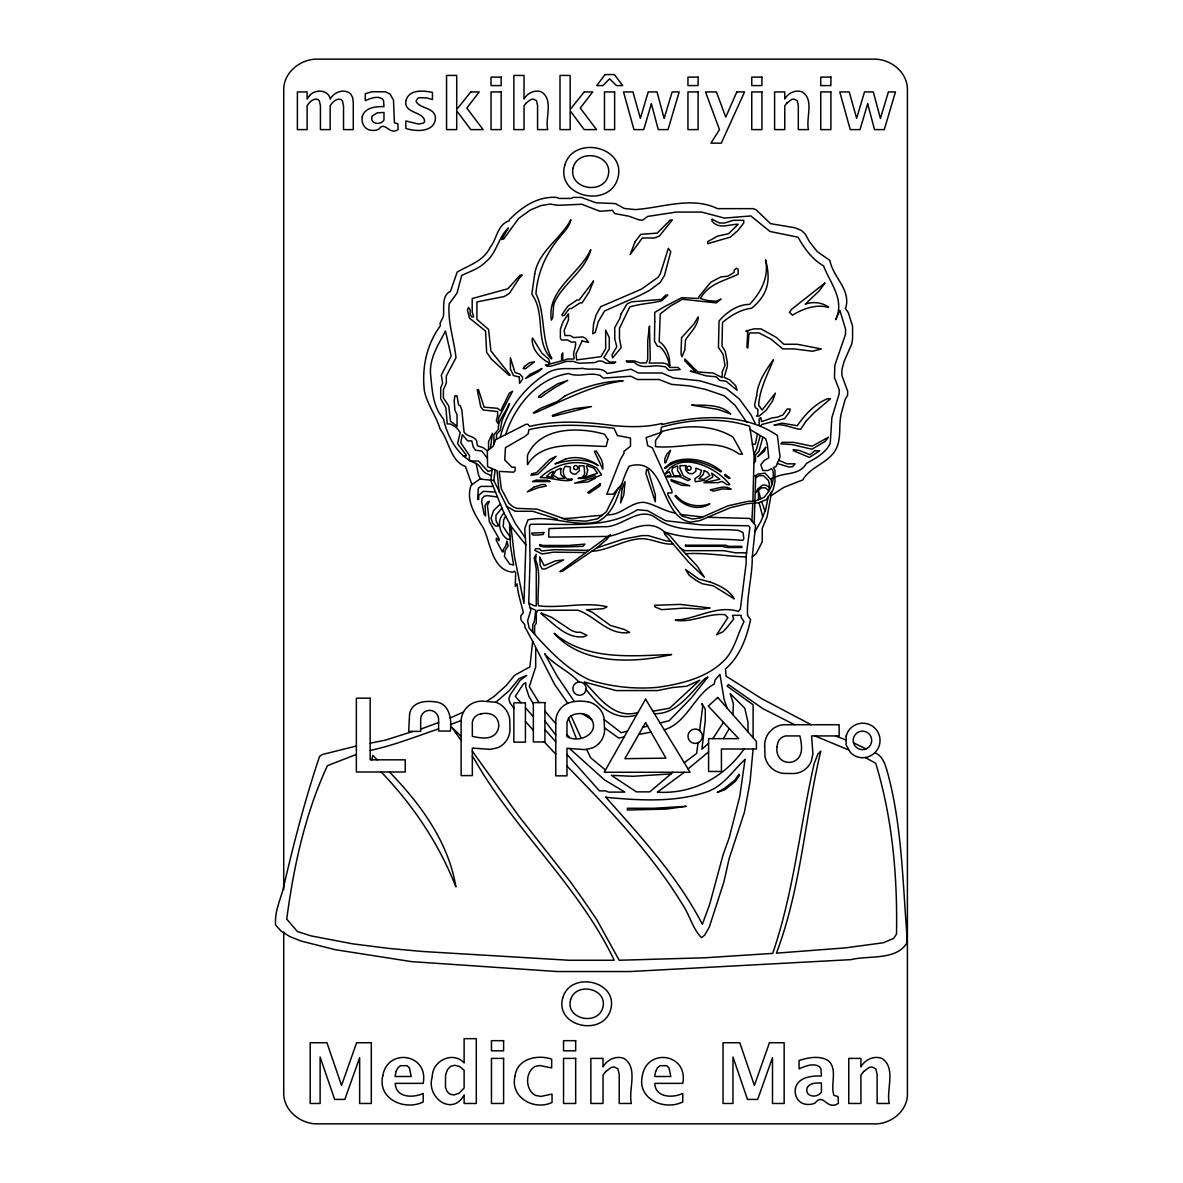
<?xml version="1.0" encoding="UTF-8"?>
<svg xmlns="http://www.w3.org/2000/svg" width="1183" height="1183" viewBox="0 0 1183 1183"><rect width="100%" height="100%" fill="white"/><g stroke="black" fill="none" stroke-linecap="round" stroke-linejoin="round"><path stroke-width="1.5" d="M754.902 501.074L755.715 475.625L757.992 474.117L765.061 473.126L771.198 479.899L771.834 484.897M754.163 523.847L754.828 503.307M499.122 492.098L497.067 470.716L487.559 466.664L487.337 450.782L493.03 446.361L495.692 439.677L525.962 424.298L528.017 424.298L529.452 426.457C557.045 419.876 586.443 421.887 613.829 425.658C629.992 427.063 646.169 427.447 662.022 423.41L661.844 424.623C699.39 414.967 744.24 412.704 777.364 435.448L780.041 456.815L776.137 466.309L773.401 467.714L774.954 470.39L774.954 481.703L773.12 489.718L766.377 499.596L758.761 502.731L747.508 503.633L730.488 507.64L699.966 520.594L690.842 522.147C659.375 517.77 666.68 455.218 629.238 466.146C618.886 484.291 618.635 510.76 597.962 521.599C574.42 527.869 551.293 514.62 527.943 519.869L524.734 528.52L525.858 544.949L523.951 603.36L514.516 556.794L510.938 526.154L504.017 513.111L490.901 480.682L492.158 468.424M751.9 521.141L752.787 503.618M752.906 501.296L754.118 455.248L749.652 426.205C721.053 417.037 690.044 419.152 661.445 427.167L660.617 432.564L646.125 437.592L647.692 445.666L652.365 447.825L671.959 490.886L671.959 492.941L667.877 492.941L667.877 494.997L674.118 505.644L682.162 516.069L692.366 519.041L700.38 517.991L728.122 505.777L748.174 501.296L754.355 501.296L763.774 497.585C770.665 490.354 774.821 480.816 772.869 470.701L771.449 468.719L767.9 470.523L762.754 470.523L760.817 464.668L764.322 460.379L768.802 457.851L767.19 443.536L765.593 438.656L749.652 429.296M771.671 491.847L767.116 516.764L762.251 528.387L762.251 541.77L756.144 553.629L752.27 557.001C752.388 576.505 746.577 595.714 747.552 615.323L750.584 619.478C746.798 637.548 739.833 656.624 725.49 668.957L726.066 676.144L761.689 698.665L811.109 724.721M509.518 523.507L510.435 545.777L513.644 565.06L509.651 564.084L504.416 556.454L505.245 550.332L508.069 546.043L506.96 541.045L505.703 546.043L503.352 549.415L503.352 551.884L502.405 551.884L496.15 540.158L496.402 538.117L499.049 540.735L499.049 538.679L489.378 521.762L487.411 505.437L489.392 501.341L487.47 502.065L485.06 505.407L485.681 515.951L484.187 514.531L481.614 501.474L482.235 498.457L484.335 496.18L487.366 495.633L497.496 497.008M525.37 537.881L515.359 523.551L493.799 480.475L479.854 479.041L471.145 485.237C465.392 500.764 475.581 515.492 483.403 528.047C490.561 542.938 492.143 570.221 512.801 572.217L514.546 571.123L515.64 572.853L515.27 586.31L517.119 583.84C517.74 593.792 521.259 603.3 523.33 612.661L520.786 615.885L521.008 619.981L524.853 624.801L524.853 626.857L532.661 641.319L529.895 666.872L514.59 675.316L506.28 685.46L494.05 696.476L487.189 701.016M752.27 557.001L755.567 525.548L749.638 518.435L707.759 517.282M493.799 480.475L495.174 469.725M698.029 742.776L696.654 753.423L684.247 762.739M699.597 730.606L702.687 706.488L701.933 703.501L705.275 709.209L705.275 720.521L701.933 749.135L708.587 743.353M768.181 496.949L765.697 509.518L761.068 520.964L754.931 531.67M757.312 434.486L755.419 443.936L752.27 444.483M732.942 714.724L733.386 703.752L730.177 693.622L744.758 708.144L747.996 722.162L747.996 731.893M760.151 435.921L756.41 449.525L753.911 454.021M762.872 437.281L759.013 451.181L755.508 454.937L755.508 461.119L754.118 462.627M500.261 437.355C506.309 411.344 523.433 388.172 545.94 373.917C557.356 365.858 570.339 369.791 582.805 368.297C590.421 370.782 601.629 366.065 607.175 373.503L631.042 369.214L638.347 373L662.007 373L673.319 377.954L699.878 380.808L726.495 388.719L739.375 398.982L750.924 414.745L755.493 423.943M505.644 434.619C514.782 405.961 537.526 378.131 568.639 373.532C578.517 377.761 589.666 371.832 600.032 375.41L603.153 378.087L630.776 376.253L637.4 379.506L659.005 379.506L671.456 384.357L689.866 385.954L705.911 389.518L724.41 395.861L735.161 405.429L746.71 422.301M761.187 425.732L761.675 424.52L784.566 418.634L789.46 412.024L790.229 409.037L787.139 409.037L782.969 414.893L777.32 417.215L772.218 417.88L761.556 421.666L760.861 417.614L759.146 418.738L759.146 424.904M618.31 487.914L606.332 511.781L597.652 518.76L585.659 521.171L568.062 520.15L537.052 509.163L516.542 508.35L512.801 506.62L508.927 503.248L501.281 488.683L499.167 471.366L513.526 472.194L515.093 470.849L515.093 467.211L512.002 467.211L504.727 459.95L505.452 447.647L525.03 436.335L528.209 433.703L528.905 429.651C556.749 423.1 585.807 425.067 614.021 428.261L617.422 435.521L630.495 438.035L630.495 446.257L623.988 451.285L623.988 453.34L620.365 459.566L606.849 494.228L613.031 494.228L622.007 483.965M729.246 728.551L723.434 738.65M723.464 722.355L712.817 738.65M505.644 516.202L503.721 519.84L503.233 526.627L509.814 536.55M568.565 718.332L566.968 722.369L566.968 736.595C581.016 744.625 602.975 730.976 589.09 716.277C584.032 712.595 576.195 712.787 570.842 715.966A9.937 9.937 0 0 0 568.565 718.332L576.121 737.896M504.017 513.111C496.298 520.402 499.182 533.4 507.241 539.197L509.991 539.197M744.092 749.002C724.07 777.556 692.558 794.296 657.393 792.181L684.336 772.262M501.962 508.039L495.958 515.27L495.958 520.416L498.546 525.991L495.47 525.991L492.542 523.093L491.049 518.169L493.636 510.42L500.35 504.047M688.033 768.95L708.587 751.856M672.95 772.262L649.733 791.871L636.35 791.871L611.389 775.338L632.949 776.299L670.998 773.919M596.483 548.054L606.746 539.492L610.472 534.568L559.884 571.655L562.472 571.212L596.483 548.054L622.746 539.256L641.94 535.603L648.121 535.603L666.872 541.045L670.554 541.045M771.493 495.47L783.693 487.426L802.769 479.914C809.985 467.433 825.675 463.78 834.104 452.261C842.237 440.845 838.259 426.915 841.128 414.109L845.076 399.691L847.62 395.226L847.62 391.115L841.941 375.662L841.941 369.495L844.041 361.54L851.893 343.632L852.573 338.545L852.573 326.197L848.255 312.504L845.283 308.319L845.889 307.491C850.769 288.903 832.936 277.384 829.919 260.452L817.305 251.654L809.616 241.997L805.135 233.894L801.379 230.389L794.68 227.713L770.517 223.661L755.922 209.628L752.994 208.637L717.49 208.637C691.715 196.023 661.844 207.883 635.108 209.583L624.387 208.474L615.323 203.594L595.818 202.751L581.356 197.398L573.119 197.398L571.345 198.433L558.997 198.433L557.163 197.502C538.428 195.698 521.88 206.833 509.4 219.698L509.4 220.718C497.052 224.578 497.215 238.7 490.132 247.424C483.507 261.236 469.089 265.036 457.185 272.06L450.442 291.388C441.185 295.484 444.468 308.541 443.388 316.512L440.18 322.959L440.18 326.05C426.368 344.978 421.606 368.371 424.475 391.499C427.64 405.118 436.32 416.15 440.18 429.266C449.215 440.682 450.368 461.089 465.437 466.486L471.913 484.572M495.825 702.244A21.383 21.383 0 0 1 502.716 706.266L504.609 708.144A20.688 20.688 0 0 1 509.799 720.092L509.932 730.355A19.756 19.756 0 0 1 503.869 743.649A20.348 20.348 0 0 1 497.599 747.774L490.22 749.371L472.328 748.04L472.328 775.604L461.119 775.604L461.119 722.547C460.779 715.952 463.884 709.401 469.119 705.408A21.057 21.057 0 0 1 482.398 701.12L495.825 702.244L509.326 690.561L519.071 678.598L526.657 675.389L520.106 680.373L510.198 694.791L508.867 698.68L509.888 702.658L513.866 708.292M755.671 477.71L759.22 475.625L763.331 475.625L768.492 480.579L769.364 484.601L768.876 490.975L765.534 487.825L761.408 487.825L755.996 492.572L757.8 488.875L762.606 485.104L765.697 485.104L769.32 487.174M461.148 720.521L450.353 724.602M463.485 712.033L450.25 717.948M754.118 475.625L755.715 475.625M438.612 722.488L420.66 729.157M770.503 478.923L772.869 478.036M774.954 477.252C785.719 472.106 799.25 475.61 806.422 463.47C815.427 458.22 825.778 453.222 830.244 443.167L831.871 417.673L839.072 394.146L839.294 390.035L834.459 377.584L834.843 365.251L845.549 334.212L845.549 329.066L839.871 310.404L835.656 319.706C845.12 299.521 830.303 283.639 823.575 265.894C812.13 259.343 804.47 248.652 798.052 237.221L769.97 231.469L750.821 215.942L724.38 218.086L701.667 212.082L676.158 212.082L647.707 216.415L642.753 220.082L639.53 220.082L628.912 216.193L614.776 213.591L612.306 210.293L600.003 211.313L581.799 204.26L558.169 205.295L550.021 204.097L540.882 205.62L530.442 209.968L518.745 218.323L503.574 239.099L501.548 239.498L508.335 228.008C498.22 237.28 496.934 252.837 485.799 261.842C479.233 268.615 470.05 271.439 461.754 275.388L456.978 293.147L449.156 303.883C447.558 322.249 454.124 339.832 455.987 357.739L446.331 375.913L446.331 383.115L443.388 389.695L443.388 397.917L448.741 405.932L450.501 421.252L457.052 426.176L457.052 414.863L454.908 410.19L454.183 400.919L454.908 395.832L456.963 395.832L458.546 404.837L460.305 405.917L461.799 409.747L464.076 432.239C467.122 436.897 473.836 435.743 476.572 440.653L477.37 445.74L483.226 447.706L487.337 450.782M438.612 728.876C415.825 736.551 393.732 745.438 370.175 750.436M356.364 754.443L327.425 765.667C305.096 813.712 293.635 866.799 286.73 919.117L297.451 931.568L311.173 935.916L352.608 943.827L388.32 948.352L422.124 951.457L568.964 960.256L614.214 960.256C578.635 885.668 514.694 830.318 474.102 758.761L472.328 756.262M412.852 731.405L385.599 740.085L370.175 743.22M627.463 731.168L621.238 732.735L604.321 719.663M642.842 727.323L647.619 726.125M660.07 723.005L669.134 720.728L691.375 697.881L707.966 677.001L705.172 678.317C690.709 692.469 676.913 714.488 654.391 713.689M356.364 746.029L322.441 754.488L319.573 756.41C304.726 800.373 293.177 845.549 282.633 891.036C279.232 902.082 274.589 913.246 275.595 925.032L281.11 931.139L289.835 936.581L301.325 941.121L335.233 949.683L411.447 961.616L557.193 971.539L630.228 971.539L851.065 959.635C868.825 955.154 896.063 960.818 906.917 942.925L906.917 934.703C902.614 880.625 901.845 825.305 887.575 772.617C885.357 765.061 883.021 755.967 874.917 752.743M624.136 737.039L618.694 738.029L604.543 727.87M638.805 734.392L651.064 732.173M664.21 729.793C686.702 723.286 694.554 694.613 714.207 684.04L715.197 679.796L719.959 674.399L724.173 699.745L727.205 708.203M607.515 514.768C621.267 515.492 630.465 501.903 643.996 502.331C654.983 504.357 664.047 511.248 675.138 513.008M607.958 536.431L548.661 537.112L548.942 528.579L603.434 526.672C621.43 528.254 638.317 505.525 655.737 517.71C678.362 535.515 711.619 527.411 738.503 530.428L743.013 532.527L743.856 538.576L742.82 540.35C716.78 538.191 689.719 540.069 664.417 531.906C647.382 516.453 627.271 532.779 609.201 536.239M562.102 518.553C575.544 518.376 588.69 515.98 602.117 515.344M481.318 713.763C487.928 712.343 495.928 714.221 498.117 721.453A12.377 12.377 0 0 1 497.422 731.064C492.631 740.41 480.712 738.222 472.328 736.344L472.328 722.118A9.967 9.967 0 0 1 481.318 713.807M638.051 712.477C613.755 719.56 598.909 697.083 584.298 682.014L616.18 690.576L657.334 690.576L672.432 687.545L686.731 686.229L699.804 680.181L669.652 708.173L652.898 711.234M636.572 715.079C614.569 721.704 598.406 705.482 586.073 689.452M495.485 492.039L483.359 491.329L478.701 495.366L478.701 499.477L477.681 499.477L478.361 488.209L480.86 486.405L493.207 486.405M605.459 770.044L590.672 757.771L586.635 749.46M470.213 461L478.45 461L488.135 471.485L491.98 470.065M673.097 544.032C660.72 545.067 649.689 536.875 637.238 539.078C621.607 541.193 607.337 550.287 591.781 551.367M746.577 552.816L735.604 552.816L723.449 550.657L684.646 550.657L680.24 547.995L669.637 535.411L664.24 532.409L664.669 534.184L688.772 562.309L704.388 577.23L697.142 565.992L680.24 547.995M685.667 553.762C706.088 552.417 725.963 556.38 746.162 556.912M462.864 455.736L466.22 455.899L466.22 455.085L457.555 443.61L460.202 432.623L456.608 427.61L450.398 423.972L447.263 423.972L445.858 407.603L440.697 398.834L440.697 387.906L442.634 383.129L441.303 375.129L451.167 355.95L445.473 330.959C438.656 344.327 429.666 357.503 430.464 373.384C432.268 389.222 432.298 406.065 443.448 418.93C447.588 436.808 457.762 456.919 476.098 463.396C481.126 465.791 482.102 472.771 488.076 474.146L491.389 475.817M702.702 516.971L680.136 514.472M587.892 701.756C578.103 700.336 566.125 700.809 559.796 709.652A20.126 20.126 0 0 0 555.759 722.798L555.759 775.856L566.968 775.856L566.968 748.292L584.86 749.623L592.254 748.026A20.348 20.348 0 0 0 598.524 743.915M777.468 463.529L788.248 466.856L792.359 466.856L795.124 463.825L786.976 463.825L778.917 460.335M588.735 550.376L553.984 549.696L541.71 550.982L539.581 548.735L535.47 548.735L534.864 550.376L542.198 554.014L553.363 552.165L585.481 552.535M845.623 739.833L835.612 735.93M848.344 749.785L814.91 735.93M557.504 519.204L532.779 511.278L515.256 511.278L506.383 506.191M865.143 757.445L875.716 763.257C892.5 818.444 897.542 876.588 896.507 934.082L893.683 938.385L883.257 942.777L845.549 947.864L776.403 953.158C801.113 888.226 804.736 818.118 820.78 751.161L817.882 754.074L814.141 763.656C799.871 826.769 793.808 892.026 772.676 953.394L705.349 957.757L619.182 960.256L596.809 919.753L584.077 901.047L570.369 881.764L518.923 816.226L472.328 751.19M528.757 603.153L530.842 610.044L527.618 620.868L529.156 628.04C546.605 648.003 565.193 668.41 589.504 679.974C611.271 686.776 634.265 689.364 657.364 687.353C681.911 683.892 708.706 677.504 726.051 658.502C735.042 647.855 737.748 633.851 744.003 621.666L741.149 617.393L741.149 615.337L732.499 615.337L733.652 619.093L727.279 627.167L723.079 631.678L716.587 634.798L727.885 617.615L724.987 614.702C707.907 612.794 692.188 623.071 675.271 620.217C696.654 619.064 716.78 604.602 738.399 611.434L740.351 609.053L746.162 563.138L746.162 555.936L749.933 527.381L748.647 525.784L702.377 525.001L665.6 520.697L647.633 510.701L637.445 509.696C605.933 529.733 565.992 523.182 530.635 524.35L529.452 526.036L530.058 559.973L528.757 603.153L534.332 605.814L536.269 605.814L536.269 568.786L534.169 557.858L536.239 554.295L535.618 559.914C541.533 574.125 536.786 590.672 538.398 605.814C561.274 608.594 584.579 601.541 607.056 606.731L603.434 608.683L586.443 609.792L592.136 612.158L610.443 625.452L624.284 629.445L629.667 632.461C608.491 635.833 595.981 616.491 577.94 610.206L537.925 610.265L536.269 612.912L536.269 623.19L534.612 625.807L534.612 634.044M853.505 742.791L865.956 748.883M794.636 724.721L762.902 708.691L728.358 684.484L727.161 686.155L753.098 704.713L753.098 737.704M530.147 607.707L535.795 610.265L534.228 622.036L532.69 624.713L532.69 631.914M582.228 713.733L591.677 719.545M569.777 748.706L604.587 779.937L624.875 792.107L608.417 792.107L605.592 790.865L599.441 790.865L566.968 754.399M487.337 458.205L481.718 450.96L475.581 450.25L473.2 446.893L471.795 440.889L467.669 440.889L462.376 434.693L460.764 442.767L469.444 455.529L469.444 460.675M566.968 734.747L569.334 737.053M461.119 736.373L451.477 726.894L461.119 740.469M377.244 759.826L372.763 755.346L371.773 759.826M389.458 771.996C420.349 803.76 448.549 842.104 455.884 886.88C439.115 844.056 413.059 805.017 381.148 771.996M578.96 682.088C569.067 670.894 554.369 665.482 544.698 653.755L557.208 676.232L574.258 701.489M533.356 730.384L525.429 721.423M544.254 741.948L555.759 754.163M566.968 766.066C608.875 808.995 650.635 852.44 682.133 903.886C689.63 914.607 692.218 928.123 701.475 937.661L704.713 935.117L709.282 927.073L723.878 882.06L729.053 858.962L744.462 812.056L750.066 781.712L753.098 749.002M555.759 723.685L544.919 711.101M521.008 702.791L515.3 696.373L523.167 684.321L525.755 682.635L525.755 686.761L528.993 696.521L533.356 703.826M525.429 707.759L533.356 716.647M544.919 729.645L555.759 741.815M525.858 544.949L510.938 526.154M544.919 720.994L555.759 734.998M567.751 703.308L554.369 684.025L532.661 641.319M539.049 702.598L529.289 686.584L535.692 667.035L535.692 648.521M480.712 479.041L478.657 475.477L476.098 463.396M571.064 715.833L581.193 738.251M765.017 511.189L761.63 501.548M760.758 498.768L758.466 490.915L758.554 499.64M762.769 516.749L759.072 502.598M496.416 439.307L496.623 434.235L500.217 430.538L502.036 420.423L509.725 403.64L508.823 404.113C505.91 412.926 497.718 419.684 498.354 429.355L493.917 434.871L493.917 444.128M490.427 448.387L492.498 433.229L488.549 441.614L488.549 449.836M283.728 889.616L283.728 90.337C283.225 72.237 301.073 58.366 318.345 59.15L872.788 59.15C890.089 58.248 908.041 72.193 907.405 90.337L907.405 1092.663C908.47 1110.955 890.193 1125.122 872.788 1123.85L318.345 1123.85C301.088 1124.575 283.299 1110.748 283.728 1092.663L283.728 932.071M598.524 743.9A19.756 19.756 0 0 0 604.587 730.606L604.025 717.741A20.732 20.732 0 0 0 599.249 708.395L597.371 706.532A21.442 21.442 0 0 0 587.892 701.756M727.353 362.456L727.323 366.567L724.1 377.407L729.763 379.847L735.575 385.569L737.113 390.286L725.978 381.163L719.841 380.482L716.262 376.8L706.014 375.824L690.266 371.151L695.397 371.625L684.853 360.904L684.853 358.922L697.881 371.98L713.216 373.074L722.192 377.584L722.192 371.98L725.016 365.355L723.079 354.205L718.451 347.418L719.057 320.977C726.554 312.253 737.704 304.327 749.578 304.401C761.098 292.29 769.127 276.985 765.578 259.772C770.754 279.336 768.832 294.168 751.575 308.26C740.809 309.399 730.695 315.58 722.502 322.427L721.985 346.087L725.209 351.351L727.353 362.456M764.662 746.015L765.046 756.854A21.442 21.442 0 0 0 769.822 766.333L771.7 768.225A20.688 20.688 0 0 0 783.634 773.401L793.897 773.549A19.756 19.756 0 0 0 807.19 767.486A20.348 20.348 0 0 0 811.316 761.216L812.913 753.837L811.582 735.93L839.146 735.93L839.146 724.721L786.089 724.721A20.126 20.126 0 0 0 772.957 728.758L768.95 732.721A21.057 21.057 0 0 0 764.662 746.015M671.279 479.736L671.234 480.993L681.689 485.296L689.822 485.769L671.279 479.736M654.731 321.658L654.48 341.207L657.511 346.412L659.582 346.412C665.378 351.381 668.055 358.833 669.741 365.991C670.169 356.985 667.049 346.811 659.197 341.621L660.218 313.894L670.85 305.791L682.517 299.255L716.247 302.892L721.053 299.033L716.425 301.251L708.218 300.659L700.262 298.545C709.268 283.121 724.129 281.243 738.103 274.19L738.103 269.325L736.373 268.216L734.125 270.345L734.125 272.401L727.989 276.157L720.831 276.94L710.82 282.219L699.035 296.489L698.502 298.486L681.837 297.658L664.491 306.663L654.731 312.401L654.731 321.658M747.715 331.994L746.917 347.403L747.863 348.009L748.839 334.671L749.918 332.926L759.013 332.926L770.887 339.077L782.791 348.911L794.104 348.911L812.47 351.262L821.431 348.97L797.238 344.268L783.871 344.268L776.255 337.362L760.994 328.874L753.793 328.874L745.867 331.092L747.715 331.994M777.113 746.695C775.915 752.891 778.636 759.737 785.009 761.719A12.377 12.377 0 0 0 794.621 761.024C803.952 756.233 801.763 744.329 799.885 735.93L785.66 735.93A9.967 9.967 0 0 0 777.364 744.935L777.113 746.695M686.022 465.629C684.011 470.331 688.284 474.901 693.046 473.511L695.9 471.159L695.9 468.069L701.623 470.39L699.863 475.152L694.835 478.731L695.249 481.777L703.796 480.461L705.719 481.185L712.817 477.015L711.663 473.126L719.856 479.263L703.929 482.738L718.258 482.649L721.941 481.392L727.161 484.69L729.778 484.69C716.602 467.078 679.426 449.658 665.068 474.265L669.356 471.78L671.042 475.536L666.961 475.98L666.561 476.926L679.929 476.719L688.018 480.609L690.295 479.411L683.36 476.024L680.003 468.542L680.003 465.629L686.022 465.629M432.298 1076.796C425.629 1096.892 451.891 1117.196 464.12 1094.97L464.12 1103.473L476.305 1103.473L476.305 1038.659L464.12 1038.659L464.12 1062.955C452.926 1050.548 432.106 1060.826 432.298 1076.796M712.107 219.299L711.989 221.221C719.294 229.724 729.112 224.119 738.162 224.282L728.639 233.657L717.593 236.112L707.7 241.613L707.7 243.668L730.355 237.132L738.074 230.345L743.737 223.01L743.737 220.304L733.445 220.304L724.602 223.01L719.456 223.01L712.107 219.299M539.877 544.564L539.788 545.925L543.781 546.93L563.315 546.93L582.864 546.369L584.964 544.106L568.55 545.452L542.834 545.452L539.877 544.564M382.804 1075.628C377.155 1098.859 404.556 1111.177 423.189 1101.95L423.189 1093.417C413.222 1098.223 395.684 1097.809 395.24 1083.362L423.189 1083.362C428.941 1053.683 387.669 1047.413 382.804 1075.628M519.307 376.978L519.544 383.41L522.561 379.24L522.561 377.185L519.84 374.094L514.96 372.497L510.435 357.739L510.435 369.052L513.466 375.588L519.307 376.978M539.818 557.178L540.158 565.341L542.125 568.949L545.215 568.949L563.67 559.884L555.507 560.86L544.18 565.711L539.818 557.178M642.384 1075.628C636.735 1098.859 664.136 1111.177 682.768 1101.95L682.768 1093.417C672.802 1098.223 655.264 1097.809 654.82 1083.362L682.768 1083.362C688.521 1053.683 647.249 1047.413 642.384 1075.628M515.123 1075.672C509.533 1097.144 533.755 1111.014 552.032 1102.482L552.032 1094.068L540.794 1096.449L535.396 1095.384C525.237 1089.809 524.956 1072.567 534.805 1066.548L539.729 1065.499L551.662 1067.924L551.662 1059.14C537.733 1054.275 517.252 1058.563 515.123 1075.672M593.6 323.565L592.757 333.813L595.241 332.423L598.347 321.554L604.572 310.952L640.343 295.188L649.467 290.427L660.203 282.471L664.476 275.476L670.805 251.624L668.38 248.312L660.291 273.776L658.118 277.28L641.423 289.17L600.801 306.648L596.217 314.693L593.6 323.565M685.519 545.2L685.415 546.324L721.423 546.324L727.486 547.492L741.889 547.492L741.889 546.324L728.521 546.324L725.637 545.2L685.519 545.2M793.423 449.644L793.335 450.649L809.423 457.437L819.745 450.767L814.762 450.767L810.015 454.716L799.545 450.501L793.423 449.644M573.09 168.045C568.313 189.117 603.567 195.417 608.284 175.143C613.06 154.071 577.807 147.786 573.09 168.045M587.685 469.858L586.62 474.841L583.781 477.636L597.459 473.244L593.955 468.172L587.256 465.688L586.369 466.206L587.685 469.858M406.257 99.845C402.028 113.775 424.874 111.128 424.579 121.731L423.41 123.047L418.723 124.111L405.828 120.962L405.828 128.4C415.647 131.771 434.368 132.54 435.433 118.522C435.595 107.18 419.98 109.161 416.017 101.339L417.599 98.411L419.566 97.671L426.871 97.952L432.446 99.549L432.446 92.422C423.795 90.544 409.466 89.169 406.257 99.845M445.577 1074.608L445.459 1087.192L447.115 1091.51L449.895 1094.112L453.769 1094.97L459.063 1093.24L464.12 1088.035L464.12 1070.186L459.566 1066.489L454.716 1065.262L450.693 1066.327L447.573 1069.565L445.577 1074.608M362.294 116.673C361.14 121.879 363.521 127.66 368.623 129.716A13.545 13.545 0 0 0 378.723 129.243C385.259 120.178 389.074 135.882 398.139 129.509L397.902 123.801L394.427 122.84L393.481 100.082L390.02 94.019L385.407 91.816L372.142 91.727L365.281 93.694L365.281 100.688C370.383 98.411 377.007 95.572 382.301 98.795L383.558 100.629L383.972 106.618C376.061 106.44 364.689 107.416 362.294 116.673M622.14 488.594L620.617 502.908L623.811 494.805L625.068 481.54L622.14 488.594M745.039 759.442L739.833 796.085L729.157 837.948L723.197 854.392L709.77 904.034L702.362 924.322C677.77 876.766 640.994 836.78 605.592 796.987L608.432 797.579C640.151 800.388 673.556 802.399 704.269 792.684C722.606 787.715 731.907 771.464 745.039 759.442M795.494 1088.005C794.104 1094.216 796.943 1101.151 803.05 1103.591A16.207 16.207 0 0 0 815.131 1103.029C823.575 1091.953 826.621 1111.148 838.377 1103.355L838.096 1096.537L833.926 1095.369C830.126 1084.456 837.875 1069.846 828.662 1060.9C819.923 1055.177 808.373 1057.513 799.057 1060.5L799.057 1068.87C805.165 1066.149 813.091 1062.748 819.42 1066.608L820.928 1068.796L821.431 1075.968C811.952 1075.746 798.348 1076.914 795.494 1088.005M649.452 326.271L647.737 340.571L647.737 359.085L646.347 362.959L640.166 362.959L634.354 360.904L626.132 360.904L626.946 362.161L634.147 362.161C640.92 369.288 650.014 365.414 658.354 365.858L665.319 366.804L669.016 370.383L680.24 369.554L677.977 367.455L669.755 367.455L667.271 364.172L663.308 363.063L649.201 363.063L650.28 359.085L649.452 326.271M691.833 405.148L718.214 409.451L730.769 414.035C720.772 403.965 704.905 405.385 691.833 405.148M534.731 273.894L531.832 294.256C546.147 313.746 534.258 341 551.382 358.907L551.825 358.286C540.527 338.515 545.866 314.087 535.929 293.695C537.54 273.717 545.038 255.661 557.385 240.119C562.102 233.672 569.215 227.905 570.842 219.772C560.52 239.084 538.531 251.136 534.731 273.894M846.126 736.048L846.126 744.965L850.577 752.699A17.242 17.242 0 0 0 862.777 757.756C870.407 757.712 877.431 752.329 879.442 744.965A17.242 17.242 0 0 0 847.841 731.878L846.126 736.048M710.391 489.688L713.29 491.196L722.221 488.919L731.183 489.244C724.292 484.616 717.282 488.875 710.391 489.688M685.534 339.891L684.794 350.124L681.926 356.734L681.053 354.072L681.541 337.673L693.977 323.994L698.162 316.911C698.074 325.99 690.103 332.674 685.534 339.891M646.569 469.488L645.977 473.555L655.338 501.858L655.338 494.805L647.973 469.784L646.569 469.488M564.72 165.354C555.98 197.28 609.408 208.696 617.837 178.175C626.576 146.248 573.134 134.818 564.72 165.354M562.709 997.994C554.812 1026.829 603.064 1037.151 610.679 1009.572C618.576 980.737 570.31 970.43 562.709 997.994M570.576 999.901C565.267 1019.273 597.696 1026.193 602.798 1007.679C608.106 988.308 575.692 981.372 570.576 999.901M553.674 304.327L552.742 317.621L551.367 320.135C546.59 289.554 579.33 274.338 590.775 249.657C585.038 271.809 561.895 284.097 553.674 304.327M725.12 474.413L724.913 475.64L729.157 478.538L730.074 478.095L725.12 474.413M409.569 714.074L408.682 731.405L420.66 731.405L420.66 718.643A9.006 9.006 0 0 1 425.333 711.427L427.418 710.613A9.006 9.006 0 0 1 438.612 718.643L438.612 731.035L450.353 731.035C451.98 720.077 449.614 703.427 435.965 701.977C425.865 700.336 411.728 701.578 409.569 714.074M396.068 1071.458L395.078 1076.5L411.24 1076.5L409.392 1067.85L407.07 1065.691L400.446 1065.691L397.858 1067.85L396.068 1071.458M655.648 1071.458L654.657 1076.5L670.82 1076.5L668.972 1067.85L666.65 1065.691L660.01 1065.691L657.437 1067.85L655.648 1071.458M586.132 689.157L585.777 690.857A6.654 6.654 0 0 1 574.45 693.001A6.654 6.654 0 0 1 578.265 682.118L579.995 682.029A6.654 6.654 0 0 1 586.132 689.157M372.349 115.919C368.919 123.683 380.246 125.945 383.972 120.104L383.972 112.459L377.259 112.843L372.349 115.919M807.501 1087.103C803.405 1096.375 816.95 1099.081 821.431 1092.101L821.431 1082.948C816.595 1083.022 810.621 1082.682 807.501 1087.103M756.676 395.566L754.577 404.586L755.346 407.588L757.83 409.392L757.83 414.538L756.529 416.12L759.102 416.105L766.214 410.176L772.632 400.86L775.412 393.111L762.103 410.043L758.673 405.118C759.693 388.704 767.53 374.76 773.416 359.765C765.697 370.279 757.667 382.286 756.676 395.566M607.855 439.425L606.169 446.42C581.149 446.242 542.805 439.263 527.485 464.668L527.441 455.396C540.01 426.56 578.753 426.886 604.543 434.205L607.855 439.425M582.11 340.926L576.032 353.85L576.712 359.943L600.964 356.674L605.666 348.689L605.666 330.175L609.289 337.569L609.289 348.881L603.862 357.621L609.556 362.042L615.707 362.042L614.081 363.299L606.302 363.299L601.674 361.052L598.583 361.052L594.768 362.575L579.138 363.255L573.252 361.392L566.494 361.392L550.879 366.242L547.123 366.242L545.511 364.956L548.749 364.956L548.749 362.9C540.217 357.71 531.951 350.242 532.173 338.959L532.69 338.087L541.74 353.037L548.749 359.1L549.947 364.009L561.644 360.83L561.644 354.663L562.753 352.933L562.753 360.83L567.559 359.011L573.74 359.011L574.243 358.109C572.01 352.475 576.505 347.669 575.515 342.064L571.182 342.064L567.633 339.979L561.467 339.979L560.387 338.22L560.387 329.17L563.197 321.436L568.461 313.82L568.461 319.987L564.143 330.441L564.927 335.514L570.073 335.514L573.622 337.584L582.82 336.933L585.57 338.323L588.646 342.449L582.11 340.926M571.981 479.085L571.7 480.224C560.979 482.087 550.805 477.089 540.173 477.621C554.857 463.736 578.679 457.141 596.838 468.113L601.6 474.841L595.907 477.207L594.857 475.448L585.378 478.405L578.176 478.405L581.725 477.636L583.914 475.433L584.683 473.525L584.003 465.777L579.167 465.925L579.374 470.878L575.648 474.176L572.616 473.821L570.324 471.751L570.324 466.827L565.208 466.368C561.984 470.302 562.99 476.158 567.13 479.085L571.981 479.085M541.311 613.149L541.149 613.8C553.733 623.471 566.613 639.234 584.21 636.691L586.96 635.315L580.454 632.24L576.343 632.24L571.493 630.509L551.781 617.422L541.311 613.149M497.629 415.677L496.328 420.66L498.043 423.677L498.753 417.629L512.579 391.233L509.311 393.229L500.72 410.782L497.437 408.298L484.113 407.144L478.42 389.562L477.207 389.725L480.756 406.789L483.3 410.028L497.629 411.566L497.629 415.677M704.255 470.597L703.249 474.472L698.961 478.731L703.796 479.426L709.874 475.566L707.493 472.209L704.255 470.597M621.208 313.658L619.788 318.597L614.761 327.573L614.761 338.885L616.801 346.767L612.069 354.708L612.617 357.887L621.164 347.698L619.463 338.589L619.463 328.312L629.74 307.003C640.21 303.661 651.168 303.469 661.889 300.719L667.789 295.055L665.733 295.055L661.356 299.403L631.663 301.813L627.005 303.987L621.208 313.658M651.404 103.779L643.715 129.612L633.97 129.612L623.515 91.934L632.949 91.934L640.358 118.315L648.24 91.934L657.023 91.934L664.136 118.463L672.121 91.934L679.19 91.934L668.011 129.612L658.266 129.612L651.404 103.779M867.671 103.779L859.997 129.612L850.252 129.612L839.782 91.934L849.217 91.934L856.625 118.315L864.522 91.934L873.305 91.934L880.403 118.463L888.403 91.934L895.472 91.934L884.278 129.612L874.533 129.612L867.671 103.779M672.743 467.669L671.855 470.627L673.837 475.758L681.038 475.758L677.608 470.627L677.608 466.013L672.743 467.669M765.712 447.351L764.425 451.255L757.726 456.712L765.712 447.351M543.869 532.527L543.204 534.479L538.088 535.041L532.942 535.041L531.537 533.163L543.869 532.527M356.615 1042.726L341.547 1085.447L326.937 1042.726L310.197 1042.726L310.197 1103.473L320.12 1103.473L320.12 1057.01L334.656 1099.406L344.83 1099.406L359.647 1057.617L359.647 1103.473L371.314 1103.473L371.314 1042.726L356.615 1042.726M769.453 1042.726L754.399 1085.447L739.789 1042.726L723.035 1042.726L723.035 1103.473L732.972 1103.473L732.972 1057.01L747.493 1099.406L757.682 1099.406L772.499 1057.617L772.499 1103.473L784.152 1103.473L784.152 1042.726L769.453 1042.726M519.426 277.975L509.415 293.399L504.121 296.563L476.897 301.931L476.897 319.41L488.579 329.436L490.901 350.893L510.198 375.115L508.779 375.115L491.418 359.085L486.642 352.386L485.548 331.048L469.547 318.183L467.418 310.286L468.512 307.403L470.198 309.99L470.198 314.101L471.588 316.867L473.644 316.867L472.194 311.928L472.194 298.56L507.832 288.77L520.269 275.048L522.324 275.048L519.426 277.975M635.123 241.657L630.184 254.582L642.339 237.975L654.672 237.975L659.419 235.994L672.343 219.979L670.288 219.979L657.23 233.11L640.831 234.352L635.123 241.657M593.452 281.14L589.297 291.669L582.066 302.922L580.01 302.922L571.404 308.556L569.348 308.556L564.454 315.166L562.531 315.891L561.895 314.737L567.766 306.279L577.097 299.964L579.167 299.964L593.452 281.14M668.425 455.928L665.778 462.627L664.816 462.804L664.816 458.693L666.901 453.991L670.539 450.339L668.425 455.928M736.832 91.934L725.741 117.117L716.41 91.934L705.512 91.934L719.471 129.612L710.924 143.158L721.29 143.158L744.551 91.934L736.832 91.934M561.511 468.779L560.535 470.583L560.979 474.664L564.542 478.39L558.287 478.39L553.097 475.048L555.744 470.642L560.328 468.305L561.511 468.779M645.578 699.183L604.202 772.262L690.059 772.262L645.578 699.183M645.578 722.562L624.875 758.687L665.911 758.126L645.578 722.562M553.585 472.165L551.396 475.655L553.688 477.725L546.635 476.276L550.391 472.756L553.171 471.44L553.585 472.165M524.542 366.479L523.108 368.652L525.489 368.652L534.494 361.791L529.422 362.708L524.542 366.479M739.449 775.353L735.427 781.327L724.972 789.667L717.238 792.462L724.41 788.425L734.865 780.1L738.991 774.2L739.449 775.353M806.318 420.867L800.551 429.37C791.767 428.261 783.338 423.263 773.963 425.155L782.007 423.144L797.209 425.732C804.972 414.627 814.717 403.994 827.464 398.73L830.555 398.73L814.141 412.69L806.318 420.867M309.591 95.557L307.122 99.032L307.122 91.934L297.377 91.934L297.377 129.612L307.122 129.612L307.122 105.701C309.414 102.211 313.273 97.878 317.916 99.49L319.321 100.747L320.43 105.79L320.43 129.612L330.175 129.612L330.175 105.701C332.482 102.211 336.371 97.923 341.015 99.52L342.405 100.777L343.528 105.79L343.528 129.612L353.273 129.612L353.273 102.463L352.623 97.479L350.686 93.93C344.194 88.148 334.064 92.052 330.175 99.032C328.593 89.464 314.974 88.962 309.591 95.557M824.758 283.136L819.405 290.693L805.224 304.12C812.943 301.502 822.126 302.138 828.662 307.373C815.989 303.972 803.257 308.615 792.477 315.151L789.431 312.386L791.708 309.236L824.758 283.136M662.288 431.396L655.545 440.475L655.545 446.642C683.316 449.259 714.34 436.29 739.39 454.168L742.48 454.168L733.002 437.074C711.944 424.209 685.371 424.801 662.288 431.396M605.016 74.573L596.75 85.59L602.886 85.59L609.644 78.832L616.506 85.59L622.657 85.59L614.391 74.573L605.016 74.573M526.272 102.906L524.025 105.893L524.025 129.612L513.866 129.612L513.866 75.431L524.025 75.431L524.025 99.032C527.396 93.058 534.672 89.464 541.356 91.875C553.881 99.638 544.964 117.96 547.729 129.612L537.57 129.612L537.57 105.494L536.505 100.673L533.311 99.076L530.916 99.505L526.272 102.906M787.006 102.906L784.758 105.893L784.758 129.612L774.599 129.612L774.599 91.934L784.758 91.934L784.758 99.032C788.129 93.058 795.405 89.464 802.104 91.875C814.614 99.638 805.697 117.96 808.462 129.612L798.303 129.612L798.303 105.494L797.238 100.673L794.059 99.076L791.664 99.505L787.006 102.906M605.711 1071.532L603.019 1075.11L603.019 1103.473L590.864 1103.473L590.864 1058.401L603.019 1058.401L603.019 1066.903C607.056 1059.746 615.751 1055.443 623.766 1058.327C638.731 1067.613 628.069 1089.528 631.382 1103.473L619.227 1103.473L619.227 1074.608L617.955 1068.855L614.14 1066.933L611.271 1067.45L605.711 1071.532M863.605 1071.532L860.913 1075.11L860.913 1103.473L848.758 1103.473L848.758 1058.401L860.913 1058.401L860.913 1066.903C864.95 1059.746 873.645 1055.443 881.66 1058.327C896.625 1067.613 885.963 1089.528 889.276 1103.473L877.121 1103.473L877.121 1074.608L875.849 1068.855L872.034 1066.933L869.165 1067.45L863.605 1071.532M470.775 91.934L456.712 109.501L456.712 75.431L446.553 75.431L446.553 129.612L456.712 129.612L456.712 110.773L470.745 129.612L483.093 129.612L466.827 108.067L479.219 91.934L470.775 91.934M584.225 91.934L570.162 109.501L570.162 75.431L560.003 75.431L560.003 129.612L570.162 129.612L570.162 110.773L584.195 129.612L596.543 129.612L580.276 108.067L592.668 91.934L584.225 91.934M828.322 437.311L825.187 441.377L811.922 449.215L791.974 444.542L780.884 443.847L782.274 442.338L793.601 442.338L812.13 446.168L828.322 437.311M532.217 473.718L530.916 475.315L537.851 474.324L556.158 456.327L549.666 459.448L536.638 472.549L532.217 473.718M717.77 697.452L708.292 706.088L738.68 738.65L708.587 738.65L708.587 771.464L721.423 771.464L721.423 749.002L756.41 749.002L756.41 741.46L717.77 697.452M530.073 374.405L525.489 378.53L538.117 371.861L541.991 368.475L530.073 374.405M670.924 462.834L664.491 467.98L665.467 468.438C680.861 454.272 705.452 461.621 720.654 471.913L721.556 471.44C708.898 460.187 686.554 455.204 670.924 462.834M544.446 391.987L538.664 396.29L538.664 397.325L540.735 397.325L554.265 387.95L567.736 380.438L557.563 383.869L544.446 391.987M565.016 395.921L557.563 401.407L540.276 408.46L533.326 412.867L534.82 412.956C563.655 400.505 591.323 385.111 623.16 380.882C603.123 380.985 582.997 387.299 565.016 395.921M534.021 487.1L527.337 491.877L538.221 487.692L546.28 486.065L544.919 484.527L541.829 484.527L534.021 487.1M600.225 483.714L587.581 492.542L589.134 493.237L600.225 485.769L600.225 483.714M675.877 495.47L674.975 495.943C683.242 506.117 697.94 511.367 709.756 503.899C697.556 507.818 684.706 505.422 675.877 495.47M595.3 478.302L587.907 481.925L574.642 483.152L594.546 477.607L595.3 478.302M565.252 459.196L554.96 463.884C569.038 459.891 584.875 457.318 598.258 465.599C588.912 458.516 576.579 455.485 565.252 459.196M698.783 742.466L697.053 743.19A7.202 7.202 0 0 1 688.048 735.294A7.202 7.202 0 0 1 698.783 730L700.277 731.138A7.202 7.202 0 0 1 698.783 742.466M867.065 748.41L864.832 749.342A9.257 9.257 0 0 1 853.327 738.784A9.257 9.257 0 0 1 867.76 732.809A9.257 9.257 0 0 1 867.065 748.41M536.121 480.224L532.38 481.614L550.213 481.555L547.433 480.224L536.121 480.224M563.019 411.58L552.372 415.425L552.668 416.401L591.47 406.538L574.997 408.593L563.019 411.58M671.53 654.51C633.275 663.412 582.494 665.023 554.132 633.304C586.842 660.942 631.781 655.885 671.53 654.51M709.741 607.973L702.643 609.127L684.173 608.106L661.622 609.659L654.968 606.894L654.465 605.326L680.136 604.38L709.741 607.973M685.933 806.333L666.576 809.068L627.36 810.03L627.36 808.27L654.11 808.27L685.933 806.333M501.163 77.117L491.019 77.117L491.019 85.59L501.163 85.59L501.163 77.117M698.088 77.117L687.944 77.117L687.944 85.59L698.088 85.59L698.088 77.117M761.911 77.117L751.752 77.117L751.752 85.59L761.911 85.59L761.911 77.117M830.895 77.117L820.751 77.117L820.751 85.59L830.895 85.59L830.895 77.117M501.163 91.934L491.019 91.934L491.019 129.612L501.163 129.612L501.163 91.934M614.628 91.934L604.469 91.934L604.469 129.612L614.628 129.612L614.628 91.934M698.088 91.934L687.944 91.934L687.944 129.612L698.088 129.612L698.088 91.934M761.911 91.934L751.752 91.934L751.752 129.612L761.911 129.612L761.911 91.934M830.895 91.934L820.751 91.934L820.751 129.612L830.895 129.612L830.895 91.934M596.409 451.27L594.354 451.27L602.783 469.222L602.783 464.076L601.215 459.181L596.409 451.27M370.175 698.177L356.364 698.177L356.364 771.996L405.237 771.996L405.237 759.826L370.175 759.826L370.175 698.177M544.919 702.598L533.356 702.598L533.356 741.948L544.919 741.948L544.919 702.598M525.429 702.791L513.866 702.791L513.866 742.14L525.429 742.14L525.429 702.791M503.603 1040.67L491.448 1040.67L491.448 1050.815L503.603 1050.815L503.603 1040.67M575.677 1040.67L563.537 1040.67L563.537 1050.815L575.677 1050.815L575.677 1040.67M503.603 1058.401L491.448 1058.401L491.448 1103.473L503.603 1103.473L503.603 1058.401M575.677 1058.401L563.537 1058.401L563.537 1103.473L575.677 1103.473L575.677 1058.401M710.554 582.184L698.695 579.034L685.415 569.393L689.319 575.367L695.929 580.261L702.229 583.737L713.349 585.836L734.303 598.879C729.645 590.376 719.456 585.348 710.554 582.184M688.048 470.006A2.055 2.055 0 0 0 691.138 468.217A2.055 2.055 0 0 0 688.048 466.442A2.055 2.055 0 0 0 688.048 470.006M574.243 469.06A2.055 2.055 0 0 0 577.688 468.143A2.055 2.055 0 0 0 575.175 465.629A2.055 2.055 0 0 0 574.243 469.06"/></g></svg>
